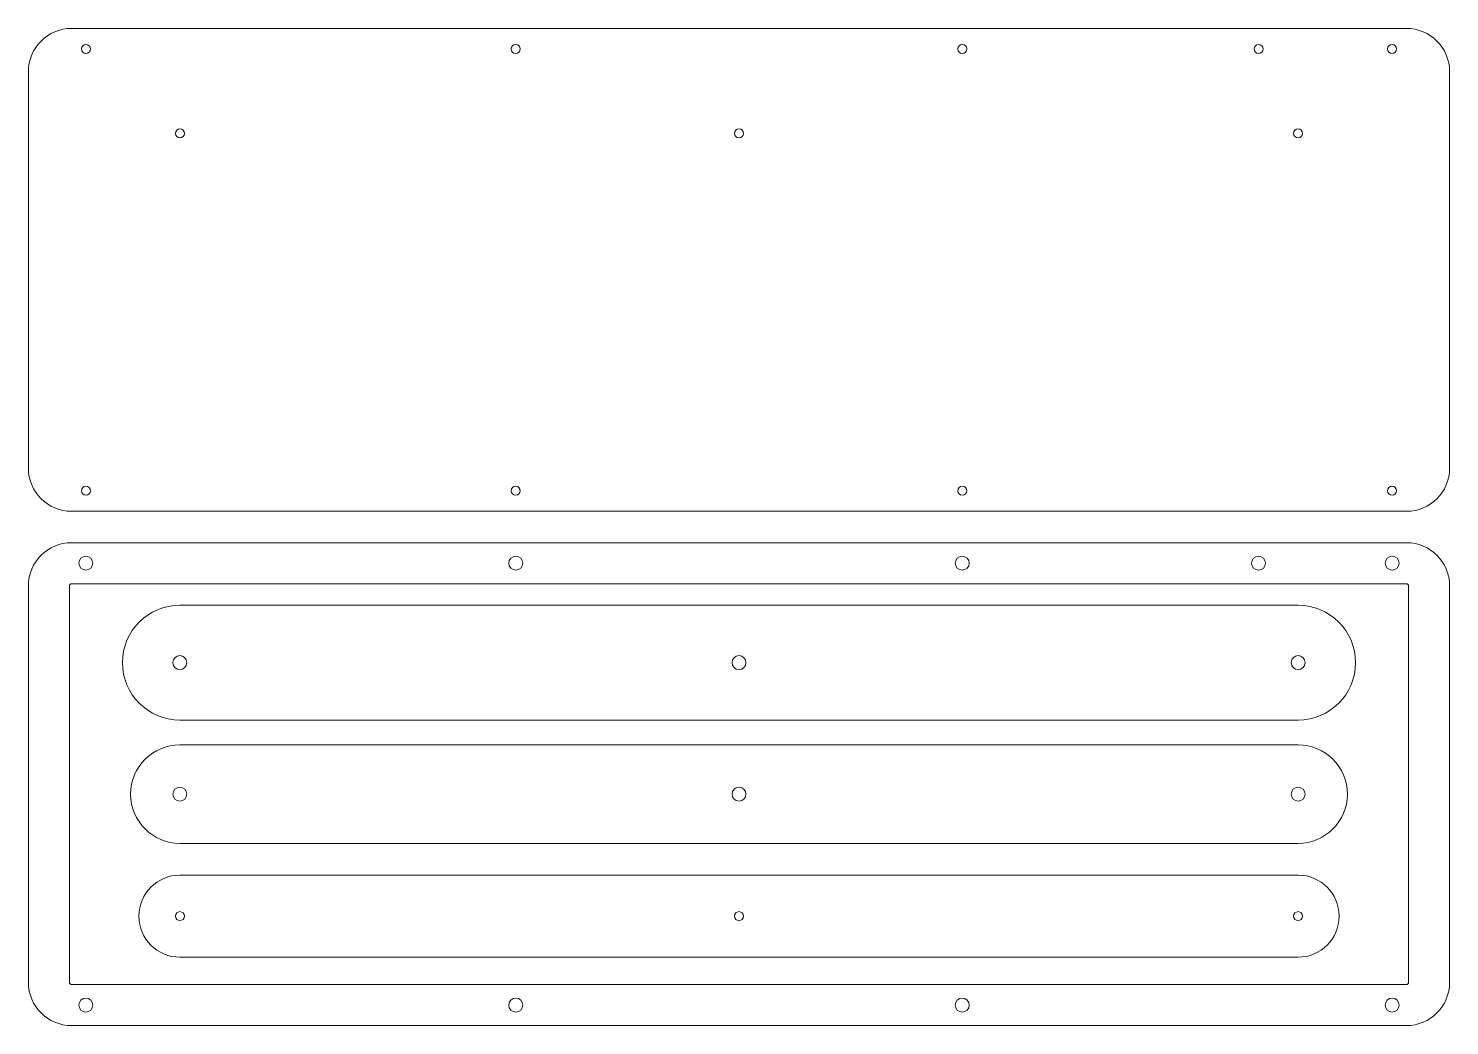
# Model space of a CAD drawing. Header units: millimetres. Extents: x -10 to 336, y -108 to 135.
import ezdxf

# ---------------------------------------------------------------- set-up
doc = ezdxf.new("R2010")
doc.units = ezdxf.units.MM
doc.header["$MEASUREMENT"] = 0
doc.layers.get('0').update_dxf_attribs({"linetype": 'CONTINUOUS'})

msp = doc.modelspace()

# ---------------------------------------------------------------- linework, layer by layer
at = {"linetype": 'Continuous', "lineweight": 0}
for p, q in [((325.8, 135.36), (0.5, 135.36)), ((-10, 124.86), (-10, 28.16)), ((336.3, 28.16), (336.3, 124.86)), ((0.5, 17.66), (325.8, 17.66)), ((325.8, 10), (0.5, 10)), ((0.5, 0), (325.8, 0)), ((-10, -0.5), (-10, -97.2)), ((0, -0.5), (0, -97.2)), ((326.3, -0.5), (326.3, -97.2)), ((336.3, -97.2), (336.3, -0.5)), ((0.5, -97.7), (325.8, -97.7)), ((0.5, -107.7), (325.8, -107.7))]:
    msp.add_line(p, q, dxfattribs=at)
at = {"color": 0, "lineweight": 0}
for p, q in [((299.39, -5.23), (26.91, -5.23)), ((26.91, -33.23), (299.39, -33.23)), ((299.39, -39.28), (26.91, -39.28)), ((26.91, -63.28), (299.39, -63.28)), ((299.39, -71.03), (26.91, -71.03)), ((26.91, -91.03), (299.39, -91.03))]:
    msp.add_line(p, q, dxfattribs=at)
for centre, radius in [((4, 130.36), 1.1), ((108.75, 130.36), 1.1), ((217.55, 130.36), 1.1), ((289.75, 130.36), 1.1), ((322.3, 130.36), 1.1), ((26.91, 109.76), 1.1), ((163.15, 109.76), 1.1), ((299.39, 109.76), 1.1), ((4, 22.66), 1.1), ((108.75, 22.66), 1.1), ((217.55, 22.66), 1.1), ((322.3, 22.66), 1.1), ((4, 5), 1.7), ((108.75, 5), 1.7), ((217.55, 5), 1.7), ((289.75, 5), 1.7), ((322.3, 5), 1.7), ((26.91, -19.23), 1.7), ((163.15, -19.23), 1.7), ((299.39, -19.23), 1.7), ((26.91, -51.28), 1.7), ((163.15, -51.28), 1.7), ((299.39, -51.28), 1.7), ((26.91, -81.03), 1.1), ((163.15, -81.03), 1.1), ((299.39, -81.03), 1.1), ((4, -102.7), 1.7), ((108.75, -102.7), 1.7), ((217.55, -102.7), 1.7), ((322.3, -102.7), 1.7)]:
    msp.add_circle(centre, radius, dxfattribs=at)
at = {"lineweight": 0}
for centre, radius, start, end in [((0.5, 124.86), 10.5, 90, 180), ((325.8, 124.86), 10.5, 0, 90), ((0.5, 28.16), 10.5, 180, 270), ((325.8, 28.16), 10.5, 270, 0), ((0.5, -0.5), 10.5, 90, 180), ((325.8, -0.5), 10.5, 0, 90), ((0.5, -0.5), 0.5, 90, 180), ((325.8, -0.5), 0.5, 0, 90), ((0.5, -97.2), 10.5, 180, 270), ((0.5, -97.2), 0.5, 180, 270), ((325.8, -97.2), 0.5, 270, 0), ((325.8, -97.2), 10.5, 270, 0)]:
    msp.add_arc(centre, radius, start, end, dxfattribs=at)
at = {"color": 0, "lineweight": 0}
for centre, radius, start, end in [((26.91, -19.23), 14, 90, 270), ((299.39, -19.23), 14, 270, 90), ((26.91, -51.28), 12, 90, 270), ((299.39, -51.28), 12, 270, 90), ((26.91, -81.03), 10, 90, 270), ((299.39, -81.03), 10, 270, 90)]:
    msp.add_arc(centre, radius, start, end, dxfattribs=at)

doc.saveas('drawing.dxf')
